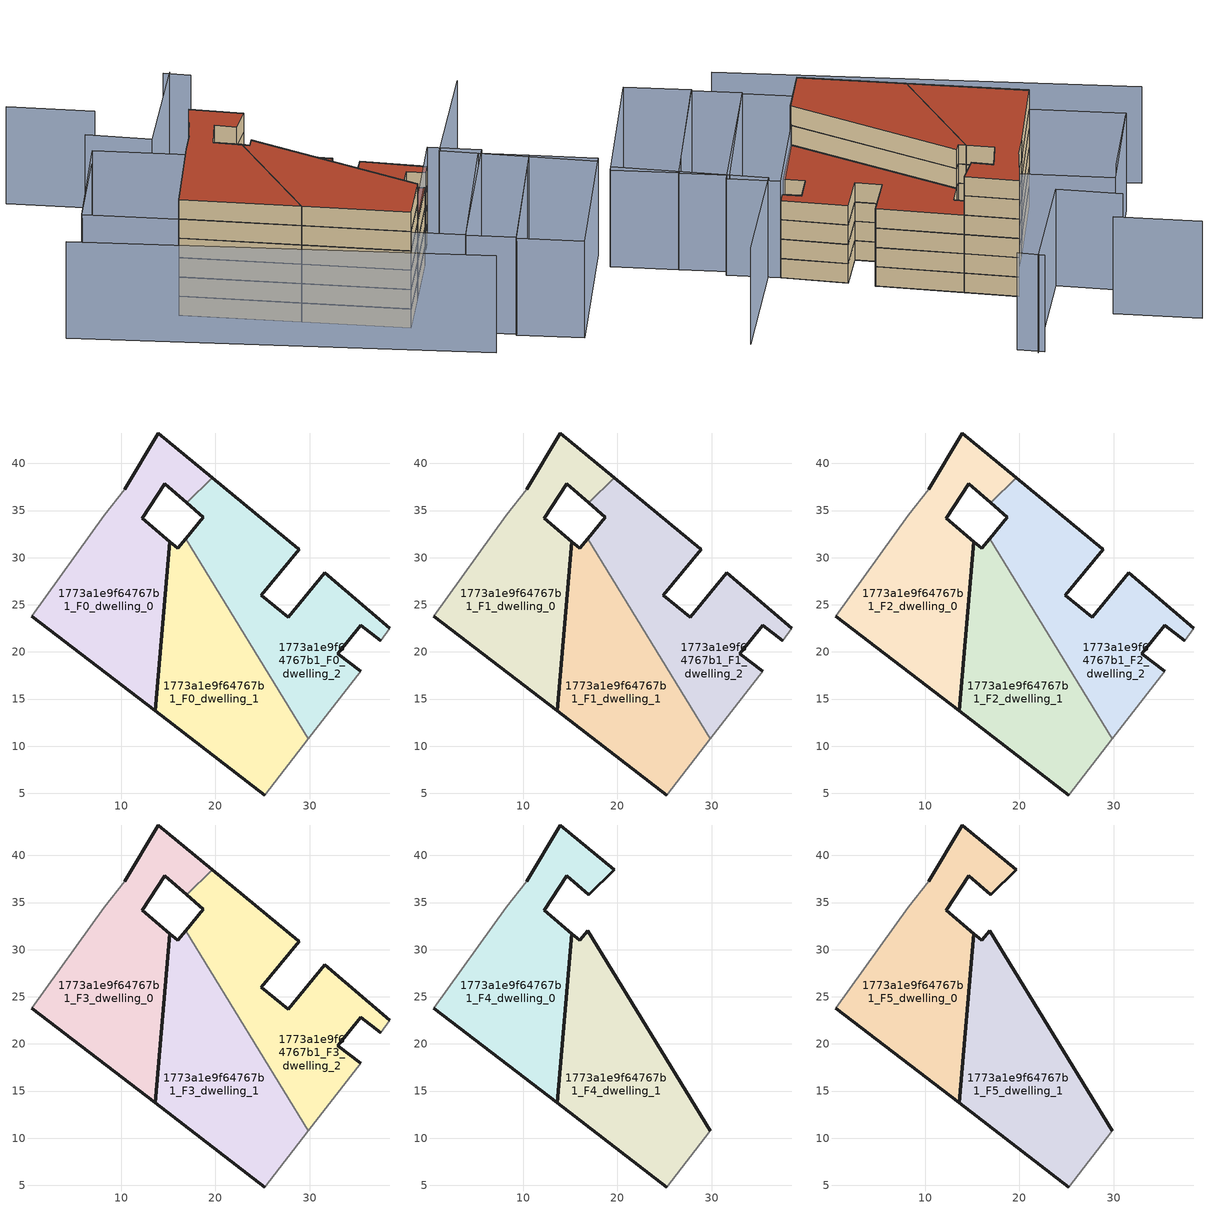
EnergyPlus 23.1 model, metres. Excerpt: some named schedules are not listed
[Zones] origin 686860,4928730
1773a1e9f64767b1_F0_dwelling_0
 floor ground (EU_floor_Construction): 13.6,13.75 15.19,31.7 12.25,34.18 14.64,37.84 16.95,35.83 19.69,38.49 13.94,43.23 10.38,37.25 8.21,34.49 0.52,23.79 z0
 wall outside (EU_wall_Construction): 10.38,37.25 13.94,43.23 19.69,38.49 / 16.95,35.83 14.64,37.84 12.25,34.18 15.19,31.7 13.61,13.75 / 13.6,13.75 0.52,23.79 z0:3
 wall adiabatic (EU_wall_Construction): 0.52,23.79 8.21,34.49 10.38,37.25 z0:3
 wall to 1773a1e9f64767b1_F0_dwelling_2 (EU_wall_Construction): 19.69,38.49 16.95,35.83 z0:3
1773a1e9f64767b1_F0_dwelling_1
 floor ground (EU_floor_Construction): 25.24,4.82 29.85,10.77 16.86,32.01 16.02,31 15.19,31.7 13.6,13.75 z0
 wall outside (EU_wall_Construction): 25.24,4.82 13.6,13.75 15.19,31.7 16.02,31 16.86,32.01 z0:3
 wall adiabatic (EU_wall_Construction): 29.85,10.77 25.24,4.82 z0:3
 wall to 1773a1e9f64767b1_F0_dwelling_2 (EU_wall_Construction): 16.86,32.01 29.85,10.77 z0:3
1773a1e9f64767b1_F0_dwelling_2
 floor ground (EU_floor_Construction): 35.43,17.97 33.02,19.79 35.46,22.84 37.58,21.18 38.52,22.52 31.59,28.38 27.72,23.68 24.87,26.02 28.9,30.9 28.82,30.97 19.69,38.49 16.95,35.83 18.74,34.29 16.86,32.01 29.85,10.77 z0
 wall outside (EU_wall_Construction): 37.58,21.18 35.46,22.84 33.02,19.79 35.43,17.97 / 16.86,32.01 18.74,34.29 16.95,35.83 / 19.69,38.49 28.82,30.97 28.9,30.9 24.87,26.02 27.72,23.68 31.59,28.38 38.52,22.52 z0:3
 wall adiabatic (EU_wall_Construction): 38.52,22.52 37.58,21.18 / 35.43,17.97 29.85,10.77 z0:3
1773a1e9f64767b1_F1_dwelling_0
 floor to 1773a1e9f64767b1_F0_dwelling_0 (EU_floor_Construction): 13.6,13.75 15.19,31.7 12.25,34.18 14.64,37.84 16.95,35.83 19.69,38.49 13.94,43.23 10.38,37.25 8.21,34.49 0.52,23.79 z3
 wall outside (EU_wall_Construction): 10.38,37.25 13.94,43.23 19.69,38.49 / 16.95,35.83 14.64,37.84 12.25,34.18 15.19,31.7 13.61,13.75 / 13.6,13.75 0.52,23.79 z3:6
 wall adiabatic (EU_wall_Construction): 0.52,23.79 8.21,34.49 10.38,37.25 z3:6
 wall to 1773a1e9f64767b1_F1_dwelling_2 (EU_wall_Construction): 19.69,38.49 16.95,35.83 z3:6
1773a1e9f64767b1_F1_dwelling_1
 floor to 1773a1e9f64767b1_F0_dwelling_1 (EU_floor_Construction): 25.24,4.82 29.85,10.77 16.86,32.01 16.02,31 15.19,31.7 13.6,13.75 z3
 wall outside (EU_wall_Construction): 25.24,4.82 13.6,13.75 15.19,31.7 16.02,31 16.86,32.01 z3:6
 wall adiabatic (EU_wall_Construction): 29.85,10.77 25.24,4.82 z3:6
 wall to 1773a1e9f64767b1_F1_dwelling_2 (EU_wall_Construction): 16.86,32.01 29.85,10.77 z3:6
1773a1e9f64767b1_F1_dwelling_2
 floor to 1773a1e9f64767b1_F0_dwelling_2 (EU_floor_Construction): 35.43,17.97 33.02,19.79 35.46,22.84 37.58,21.18 38.52,22.52 31.59,28.38 27.72,23.68 24.87,26.02 28.9,30.9 28.82,30.97 19.69,38.49 16.95,35.83 18.74,34.29 16.86,32.01 29.85,10.77 z3
 wall outside (EU_wall_Construction): 37.58,21.18 35.46,22.84 33.02,19.79 35.43,17.97 / 16.86,32.01 18.74,34.29 16.95,35.83 / 19.69,38.49 28.82,30.97 28.9,30.9 24.87,26.02 27.72,23.68 31.59,28.38 38.52,22.52 z3:6
 wall adiabatic (EU_wall_Construction): 38.52,22.52 37.58,21.18 / 35.43,17.97 29.85,10.77 z3:6
1773a1e9f64767b1_F2_dwelling_0
 floor to 1773a1e9f64767b1_F1_dwelling_0 (EU_floor_Construction): 13.6,13.75 15.19,31.7 12.25,34.18 14.64,37.84 16.95,35.83 19.69,38.49 13.94,43.23 10.38,37.25 8.21,34.49 0.52,23.79 z6
 wall outside (EU_wall_Construction): 10.38,37.25 13.94,43.23 19.69,38.49 / 16.95,35.83 14.64,37.84 12.25,34.18 15.19,31.7 13.61,13.75 / 13.6,13.75 0.52,23.79 z6:9
 wall adiabatic (EU_wall_Construction): 0.52,23.79 8.21,34.49 10.38,37.25 z6:9
 wall to 1773a1e9f64767b1_F2_dwelling_2 (EU_wall_Construction): 19.69,38.49 16.95,35.83 z6:9
1773a1e9f64767b1_F2_dwelling_1
 floor to 1773a1e9f64767b1_F1_dwelling_1 (EU_floor_Construction): 25.24,4.82 29.85,10.77 16.86,32.01 16.02,31 15.19,31.7 13.6,13.75 z6
 wall outside (EU_wall_Construction): 25.24,4.82 13.6,13.75 15.19,31.7 16.02,31 16.86,32.01 z6:9
 wall adiabatic (EU_wall_Construction): 29.85,10.77 25.24,4.82 z6:9
 wall to 1773a1e9f64767b1_F2_dwelling_2 (EU_wall_Construction): 16.86,32.01 29.85,10.77 z6:9
1773a1e9f64767b1_F2_dwelling_2
 floor to 1773a1e9f64767b1_F1_dwelling_2 (EU_floor_Construction): 35.43,17.97 33.02,19.79 35.46,22.84 37.58,21.18 38.52,22.52 31.59,28.38 27.72,23.68 24.87,26.02 28.9,30.9 28.82,30.97 19.69,38.49 16.95,35.83 18.74,34.29 16.86,32.01 29.85,10.77 z6
 wall outside (EU_wall_Construction): 37.58,21.18 35.46,22.84 33.02,19.79 35.43,17.97 / 16.86,32.01 18.74,34.29 16.95,35.83 / 19.69,38.49 28.82,30.97 28.9,30.9 24.87,26.02 27.72,23.68 31.59,28.38 38.52,22.52 z6:9
 wall adiabatic (EU_wall_Construction): 38.52,22.52 37.58,21.18 / 35.43,17.97 29.85,10.77 z6:9
1773a1e9f64767b1_F3_dwelling_0
 floor to 1773a1e9f64767b1_F2_dwelling_0 (EU_floor_Construction): 13.6,13.75 15.19,31.7 12.25,34.18 14.64,37.84 16.95,35.83 19.69,38.49 13.94,43.23 10.38,37.25 8.21,34.49 0.52,23.79 z9
 wall outside (EU_wall_Construction): 10.38,37.25 13.94,43.23 19.69,38.49 / 16.95,35.83 14.64,37.84 12.25,34.18 15.19,31.7 13.61,13.75 / 13.6,13.75 0.52,23.79 z9:12
 wall adiabatic (EU_wall_Construction): 0.52,23.79 8.21,34.49 10.38,37.25 z9:12
 wall to 1773a1e9f64767b1_F3_dwelling_2 (EU_wall_Construction): 19.69,38.49 16.95,35.83 z9:12
1773a1e9f64767b1_F3_dwelling_1
 floor to 1773a1e9f64767b1_F2_dwelling_1 (EU_floor_Construction): 25.24,4.82 29.85,10.77 16.86,32.01 16.02,31 15.19,31.7 13.6,13.75 z9
 wall outside (EU_wall_Construction): 25.24,4.82 13.6,13.75 15.19,31.7 16.02,31 16.86,32.01 z9:12
 wall adiabatic (EU_wall_Construction): 29.85,10.77 25.24,4.82 z9:12
 wall to 1773a1e9f64767b1_F3_dwelling_2 (EU_wall_Construction): 16.86,32.01 29.85,10.77 z9:12
1773a1e9f64767b1_F3_dwelling_2
 floor to 1773a1e9f64767b1_F2_dwelling_2 (EU_floor_Construction): 35.43,17.97 33.02,19.79 35.46,22.84 37.58,21.18 38.52,22.52 31.59,28.38 27.72,23.68 24.87,26.02 28.9,30.9 28.82,30.97 19.69,38.49 16.95,35.83 18.74,34.29 16.86,32.01 29.85,10.77 z9
 wall outside (EU_wall_Construction): 37.58,21.18 35.46,22.84 33.02,19.79 35.43,17.97 / 16.86,32.01 18.74,34.29 16.95,35.83 / 19.69,38.49 28.82,30.97 28.9,30.9 24.87,26.02 27.72,23.68 31.59,28.38 38.52,22.52 z9:12
 wall adiabatic (EU_wall_Construction): 38.52,22.52 37.58,21.18 / 35.43,17.97 29.85,10.77 z9:12
 roof outside (EU_roof_Construction): 28.9,30.9 24.87,26.02 27.72,23.68 31.59,28.38 38.52,22.52 37.58,21.18 35.46,22.84 33.02,19.79 35.43,17.97 29.85,10.77 16.86,32.01 18.74,34.29 16.95,35.83 19.69,38.49 28.82,30.97 z12
1773a1e9f64767b1_F4_dwelling_0
 floor to 1773a1e9f64767b1_F3_dwelling_0 (EU_floor_Construction): 13.6,13.75 15.19,31.7 12.25,34.18 14.64,37.84 16.95,35.83 19.69,38.49 13.94,43.23 10.38,37.25 8.21,34.49 0.52,23.79 z12
 wall outside (EU_wall_Construction): 10.38,37.25 13.94,43.23 19.69,38.49 16.95,35.83 14.64,37.84 12.25,34.18 15.19,31.7 13.61,13.75 / 13.6,13.75 0.52,23.79 z12:15
 wall adiabatic (EU_wall_Construction): 0.52,23.79 8.21,34.49 10.38,37.25 z12:15
1773a1e9f64767b1_F4_dwelling_1
 floor to 1773a1e9f64767b1_F3_dwelling_1 (EU_floor_Construction): 25.24,4.82 29.85,10.77 16.86,32.01 16.02,31 15.19,31.7 13.6,13.75 z12
 wall outside (EU_wall_Construction): 25.24,4.82 13.6,13.75 15.19,31.7 16.02,31 16.86,32.01 29.85,10.77 z12:15
 wall adiabatic (EU_wall_Construction): 29.85,10.77 25.24,4.82 z12:15
1773a1e9f64767b1_F5_dwelling_0
 floor to 1773a1e9f64767b1_F4_dwelling_0 (EU_floor_Construction): 13.6,13.75 15.19,31.7 12.25,34.18 14.64,37.84 16.95,35.83 19.69,38.49 13.94,43.23 10.38,37.25 8.21,34.49 0.52,23.79 z15
 wall outside (EU_wall_Construction): 10.38,37.25 13.94,43.23 19.69,38.49 16.95,35.83 14.64,37.84 12.25,34.18 15.19,31.7 13.61,13.75 / 13.6,13.75 0.52,23.79 z15:18
 wall adiabatic (EU_wall_Construction): 0.52,23.79 8.21,34.49 10.38,37.25 z15:18
 roof outside (EU_roof_Construction): 19.69,38.49 16.95,35.83 14.64,37.84 12.25,34.18 15.19,31.7 13.6,13.75 0.52,23.79 8.21,34.49 10.38,37.25 13.94,43.23 z18
1773a1e9f64767b1_F5_dwelling_1
 floor to 1773a1e9f64767b1_F4_dwelling_1 (EU_floor_Construction): 25.24,4.82 29.85,10.77 16.86,32.01 16.02,31 15.19,31.7 13.6,13.75 z15
 wall outside (EU_wall_Construction): 25.24,4.82 13.6,13.75 15.19,31.7 16.02,31 16.86,32.01 29.85,10.77 z15:18
 wall adiabatic (EU_wall_Construction): 29.85,10.77 25.24,4.82 z15:18
 roof outside (EU_roof_Construction): 16.86,32.01 29.85,10.77 25.24,4.82 13.6,13.75 15.19,31.7 16.02,31 z18
shading: -1.93,42.01 -9.72,31.65 / 19.35,56.96 8.3,43.35 / 8.3,43.35 1.35,49 / 21.39,54.85 18.53,57.25 / 5.58,53.52 -3.91,60.68 / -15.34,26.6 31.63,-6.42 / 55.94,7.55 39.42,20.88 / 39.42,20.88 50.96,35.17 / 10.44,37.33 0.52,23.79 / 0.52,23.79 -9.95,31.45 / -9.95,31.45 -0.03,45 / -0.03,45 10.44,37.33 / 56.45,8.19 43.71,-9.34 / 43.71,-9.34 36.26,-3.93 / 36.26,-3.93 49.01,13.6 / 49.01,13.6 56.45,8.19 / 30.93,0.2 43.48,17.61 / 43.48,17.61 49.01,13.62 / 49.01,13.62 36.46,-3.78 / 36.46,-3.78 30.93,0.2 / 25.19,4.76 38.52,22.52 / 38.52,22.52 44.37,18.13 / 44.37,18.13 31.05,0.37 / 31.05,0.37 25.19,4.76 z0:15
[Building]
EU S2 Campaign: North Axis=0; Terrain=City; Solar Distribution=FullExterior
[Site:Location]
Bologna: Latitude=44.5; Longitude=11.25; Time Zone=1; Elevation=37
[SizingPeriod:WeatherFileDays]
AnnualSizingPeriod: Begin Month=1; Begin Day of Month=1; End Month=12; End Day of Month=31; Day of Week for Start Day=Monday; Use Weather File Daylight Saving Period=No; Use Weather File Rain and Snow Indicators=No
[MATERIAL]
EU_InternalMass_Material: Roughness=MediumRough; Thickness=0.1; Conductivity=1; Density=1800; Specific Heat=900; Thermal Absorptance=0.9; Solar Absorptance=0.7; Visible Absorptance=0.7
[MATERIAL:NOMASS] Roughness=MediumRough; Thermal Absorptance=0.9; Solar Absorptance=0.7; Visible Absorptance=0.7
Name | Thermal Resistance
EU_wall_NoMass | 0.905828
EU_roof_NoMass | 0.37593
EU_floor_NoMass | 0.67114
[CONSTRUCTION]
EU_wall_Construction: EU_wall_NoMass
EU_roof_Construction: EU_roof_NoMass
EU_floor_Construction: EU_floor_NoMass
EU_InternalMass_Construction: EU_InternalMass_Material
[ZONE] Type=1; Multiplier=1; Ceiling Height=autocalculate; Floor Area=autocalculate; Part of Total Floor Area=Yes
Name | Volume
1773a1e9f64767b1_F0_dwelling_0; 1773a1e9f64767b1_F1_dwelling_0; 1773a1e9f64767b1_F2_dwelling_0; 1773a1e9f64767b1_F3_dwelling_0; 1773a1e9f64767b1_F4_dwelling_0; 1773a1e9f64767b1_F5_dwelling_0 | 667.211
1773a1e9f64767b1_F0_dwelling_1; 1773a1e9f64767b1_F1_dwelling_1; 1773a1e9f64767b1_F2_dwelling_1; 1773a1e9f64767b1_F3_dwelling_1; 1773a1e9f64767b1_F4_dwelling_1; 1773a1e9f64767b1_F5_dwelling_1 | 667.173
1773a1e9f64767b1_F0_dwelling_2; 1773a1e9f64767b1_F1_dwelling_2; 1773a1e9f64767b1_F2_dwelling_2; 1773a1e9f64767b1_F3_dwelling_2 | 667.198
[INTERNALMASS] Construction=EU_InternalMass_Construction
Name | Zone or ZoneList | Surface Area
1773a1e9f64767b1_F0_dwelling_0_EU_InternalMass | 1773a1e9f64767b1_F0_dwelling_0 | 222.404
1773a1e9f64767b1_F0_dwelling_1_EU_InternalMass | 1773a1e9f64767b1_F0_dwelling_1 | 222.391
1773a1e9f64767b1_F0_dwelling_2_EU_InternalMass | 1773a1e9f64767b1_F0_dwelling_2 | 222.399
1773a1e9f64767b1_F1_dwelling_0_EU_InternalMass | 1773a1e9f64767b1_F1_dwelling_0 | 222.404
1773a1e9f64767b1_F1_dwelling_1_EU_InternalMass | 1773a1e9f64767b1_F1_dwelling_1 | 222.391
1773a1e9f64767b1_F1_dwelling_2_EU_InternalMass | 1773a1e9f64767b1_F1_dwelling_2 | 222.399
1773a1e9f64767b1_F2_dwelling_0_EU_InternalMass | 1773a1e9f64767b1_F2_dwelling_0 | 222.404
1773a1e9f64767b1_F2_dwelling_1_EU_InternalMass | 1773a1e9f64767b1_F2_dwelling_1 | 222.391
1773a1e9f64767b1_F2_dwelling_2_EU_InternalMass | 1773a1e9f64767b1_F2_dwelling_2 | 222.399
1773a1e9f64767b1_F3_dwelling_0_EU_InternalMass | 1773a1e9f64767b1_F3_dwelling_0 | 222.404
1773a1e9f64767b1_F3_dwelling_1_EU_InternalMass | 1773a1e9f64767b1_F3_dwelling_1 | 222.391
1773a1e9f64767b1_F3_dwelling_2_EU_InternalMass | 1773a1e9f64767b1_F3_dwelling_2 | 222.399
1773a1e9f64767b1_F4_dwelling_0_EU_InternalMass | 1773a1e9f64767b1_F4_dwelling_0 | 333.607
1773a1e9f64767b1_F4_dwelling_1_EU_InternalMass | 1773a1e9f64767b1_F4_dwelling_1 | 333.594
1773a1e9f64767b1_F5_dwelling_0_EU_InternalMass | 1773a1e9f64767b1_F5_dwelling_0 | 333.607
1773a1e9f64767b1_F5_dwelling_1_EU_InternalMass | 1773a1e9f64767b1_F5_dwelling_1 | 333.594
[OTHEREQUIPMENT] Fuel Type=Electricity; Design Level Calculation Method=Watts/Area; Power per Zone Floor Area=1; Fraction Latent=0; Fraction Radiant=0; Fraction Lost=0; Carbon Dioxide Generation Rate=0; EndUse Subcategory=EU_Step8_InternalGains
Name | Zone or ZoneList or Space or SpaceList | Schedule
EU_Step8_InternalGain_1773a1e9f64767b1_F0_dwelling_0_f000 | 1773a1e9f64767b1_F0_dwelling_0 | EU_Step8_GainSchedule_1773a1e9f64767b1_F0_dwelling_0_f000
EU_Step8_InternalGain_1773a1e9f64767b1_F0_dwelling_1_f000 | 1773a1e9f64767b1_F0_dwelling_1 | EU_Step8_GainSchedule_1773a1e9f64767b1_F0_dwelling_1_f000
EU_Step8_InternalGain_1773a1e9f64767b1_F0_dwelling_2_f000 | 1773a1e9f64767b1_F0_dwelling_2 | EU_Step8_GainSchedule_1773a1e9f64767b1_F0_dwelling_2_f000
EU_Step8_InternalGain_1773a1e9f64767b1_F1_dwelling_0_f000 | 1773a1e9f64767b1_F1_dwelling_0 | EU_Step8_GainSchedule_1773a1e9f64767b1_F1_dwelling_0_f000
EU_Step8_InternalGain_1773a1e9f64767b1_F1_dwelling_1_f000 | 1773a1e9f64767b1_F1_dwelling_1 | EU_Step8_GainSchedule_1773a1e9f64767b1_F1_dwelling_1_f000
EU_Step8_InternalGain_1773a1e9f64767b1_F1_dwelling_2_f000 | 1773a1e9f64767b1_F1_dwelling_2 | EU_Step8_GainSchedule_1773a1e9f64767b1_F1_dwelling_2_f000
EU_Step8_InternalGain_1773a1e9f64767b1_F2_dwelling_0_f000 | 1773a1e9f64767b1_F2_dwelling_0 | EU_Step8_GainSchedule_1773a1e9f64767b1_F2_dwelling_0_f000
EU_Step8_InternalGain_1773a1e9f64767b1_F2_dwelling_1_f000 | 1773a1e9f64767b1_F2_dwelling_1 | EU_Step8_GainSchedule_1773a1e9f64767b1_F2_dwelling_1_f000
EU_Step8_InternalGain_1773a1e9f64767b1_F2_dwelling_2_f000 | 1773a1e9f64767b1_F2_dwelling_2 | EU_Step8_GainSchedule_1773a1e9f64767b1_F2_dwelling_2_f000
EU_Step8_InternalGain_1773a1e9f64767b1_F3_dwelling_0_f000 | 1773a1e9f64767b1_F3_dwelling_0 | EU_Step8_GainSchedule_1773a1e9f64767b1_F3_dwelling_0_f000
EU_Step8_InternalGain_1773a1e9f64767b1_F3_dwelling_1_f000 | 1773a1e9f64767b1_F3_dwelling_1 | EU_Step8_GainSchedule_1773a1e9f64767b1_F3_dwelling_1_f000
EU_Step8_InternalGain_1773a1e9f64767b1_F3_dwelling_2_f000 | 1773a1e9f64767b1_F3_dwelling_2 | EU_Step8_GainSchedule_1773a1e9f64767b1_F3_dwelling_2_f000
EU_Step8_InternalGain_1773a1e9f64767b1_F4_dwelling_0_f000 | 1773a1e9f64767b1_F4_dwelling_0 | EU_Step8_GainSchedule_1773a1e9f64767b1_F4_dwelling_0_f000
EU_Step8_InternalGain_1773a1e9f64767b1_F4_dwelling_1_f000 | 1773a1e9f64767b1_F4_dwelling_1 | EU_Step8_GainSchedule_1773a1e9f64767b1_F4_dwelling_1_f000
EU_Step8_InternalGain_1773a1e9f64767b1_F5_dwelling_0_f000 | 1773a1e9f64767b1_F5_dwelling_0 | EU_Step8_GainSchedule_1773a1e9f64767b1_F5_dwelling_0_f000
EU_Step8_InternalGain_1773a1e9f64767b1_F5_dwelling_1_f000 | 1773a1e9f64767b1_F5_dwelling_1 | EU_Step8_GainSchedule_1773a1e9f64767b1_F5_dwelling_1_f000
[ZONEVENTILATION:DESIGNFLOWRATE] Schedule=EU_AlwaysOn; Design Flow Rate Calculation Method=AirChanges/Hour; Air Changes per Hour=0.73129; Ventilation Type=Natural; Fan Pressure Rise=0; Fan Total Efficiency=1; Constant Term Coefficient=1; Temperature Term Coefficient=0; Velocity Term Coefficient=0; Velocity Squared Term Coefficient=0; Minimum Indoor Temperature=-100; Maximum Indoor Temperature=100; Delta Temperature=-100; Minimum Outdoor Temperature=-100; Maximum Outdoor Temperature=100; Maximum Wind Speed=40
Name | Zone or ZoneList or Space or SpaceList
EU_ConstantAir_1773a1e9f64767b1_F0_dwelling_0 | 1773a1e9f64767b1_F0_dwelling_0
EU_ConstantAir_1773a1e9f64767b1_F0_dwelling_1 | 1773a1e9f64767b1_F0_dwelling_1
EU_ConstantAir_1773a1e9f64767b1_F0_dwelling_2 | 1773a1e9f64767b1_F0_dwelling_2
EU_ConstantAir_1773a1e9f64767b1_F1_dwelling_0 | 1773a1e9f64767b1_F1_dwelling_0
EU_ConstantAir_1773a1e9f64767b1_F1_dwelling_1 | 1773a1e9f64767b1_F1_dwelling_1
EU_ConstantAir_1773a1e9f64767b1_F1_dwelling_2 | 1773a1e9f64767b1_F1_dwelling_2
EU_ConstantAir_1773a1e9f64767b1_F2_dwelling_0 | 1773a1e9f64767b1_F2_dwelling_0
EU_ConstantAir_1773a1e9f64767b1_F2_dwelling_1 | 1773a1e9f64767b1_F2_dwelling_1
EU_ConstantAir_1773a1e9f64767b1_F2_dwelling_2 | 1773a1e9f64767b1_F2_dwelling_2
EU_ConstantAir_1773a1e9f64767b1_F3_dwelling_0 | 1773a1e9f64767b1_F3_dwelling_0
EU_ConstantAir_1773a1e9f64767b1_F3_dwelling_1 | 1773a1e9f64767b1_F3_dwelling_1
EU_ConstantAir_1773a1e9f64767b1_F3_dwelling_2 | 1773a1e9f64767b1_F3_dwelling_2
EU_ConstantAir_1773a1e9f64767b1_F4_dwelling_0 | 1773a1e9f64767b1_F4_dwelling_0
EU_ConstantAir_1773a1e9f64767b1_F4_dwelling_1 | 1773a1e9f64767b1_F4_dwelling_1
EU_ConstantAir_1773a1e9f64767b1_F5_dwelling_0 | 1773a1e9f64767b1_F5_dwelling_0
EU_ConstantAir_1773a1e9f64767b1_F5_dwelling_1 | 1773a1e9f64767b1_F5_dwelling_1
[HVACTEMPLATE:THERMOSTAT] Constant Heating Setpoint=20; Constant Cooling Setpoint=50
EU_HeatOnly_1773a1e9f64767b1_F0_dwelling_0; EU_HeatOnly_1773a1e9f64767b1_F0_dwelling_1; EU_HeatOnly_1773a1e9f64767b1_F0_dwelling_2; EU_HeatOnly_1773a1e9f64767b1_F1_dwelling_0; EU_HeatOnly_1773a1e9f64767b1_F1_dwelling_1; EU_HeatOnly_1773a1e9f64767b1_F1_dwelling_2; EU_HeatOnly_1773a1e9f64767b1_F2_dwelling_0; EU_HeatOnly_1773a1e9f64767b1_F2_dwelling_1; EU_HeatOnly_1773a1e9f64767b1_F2_dwelling_2
